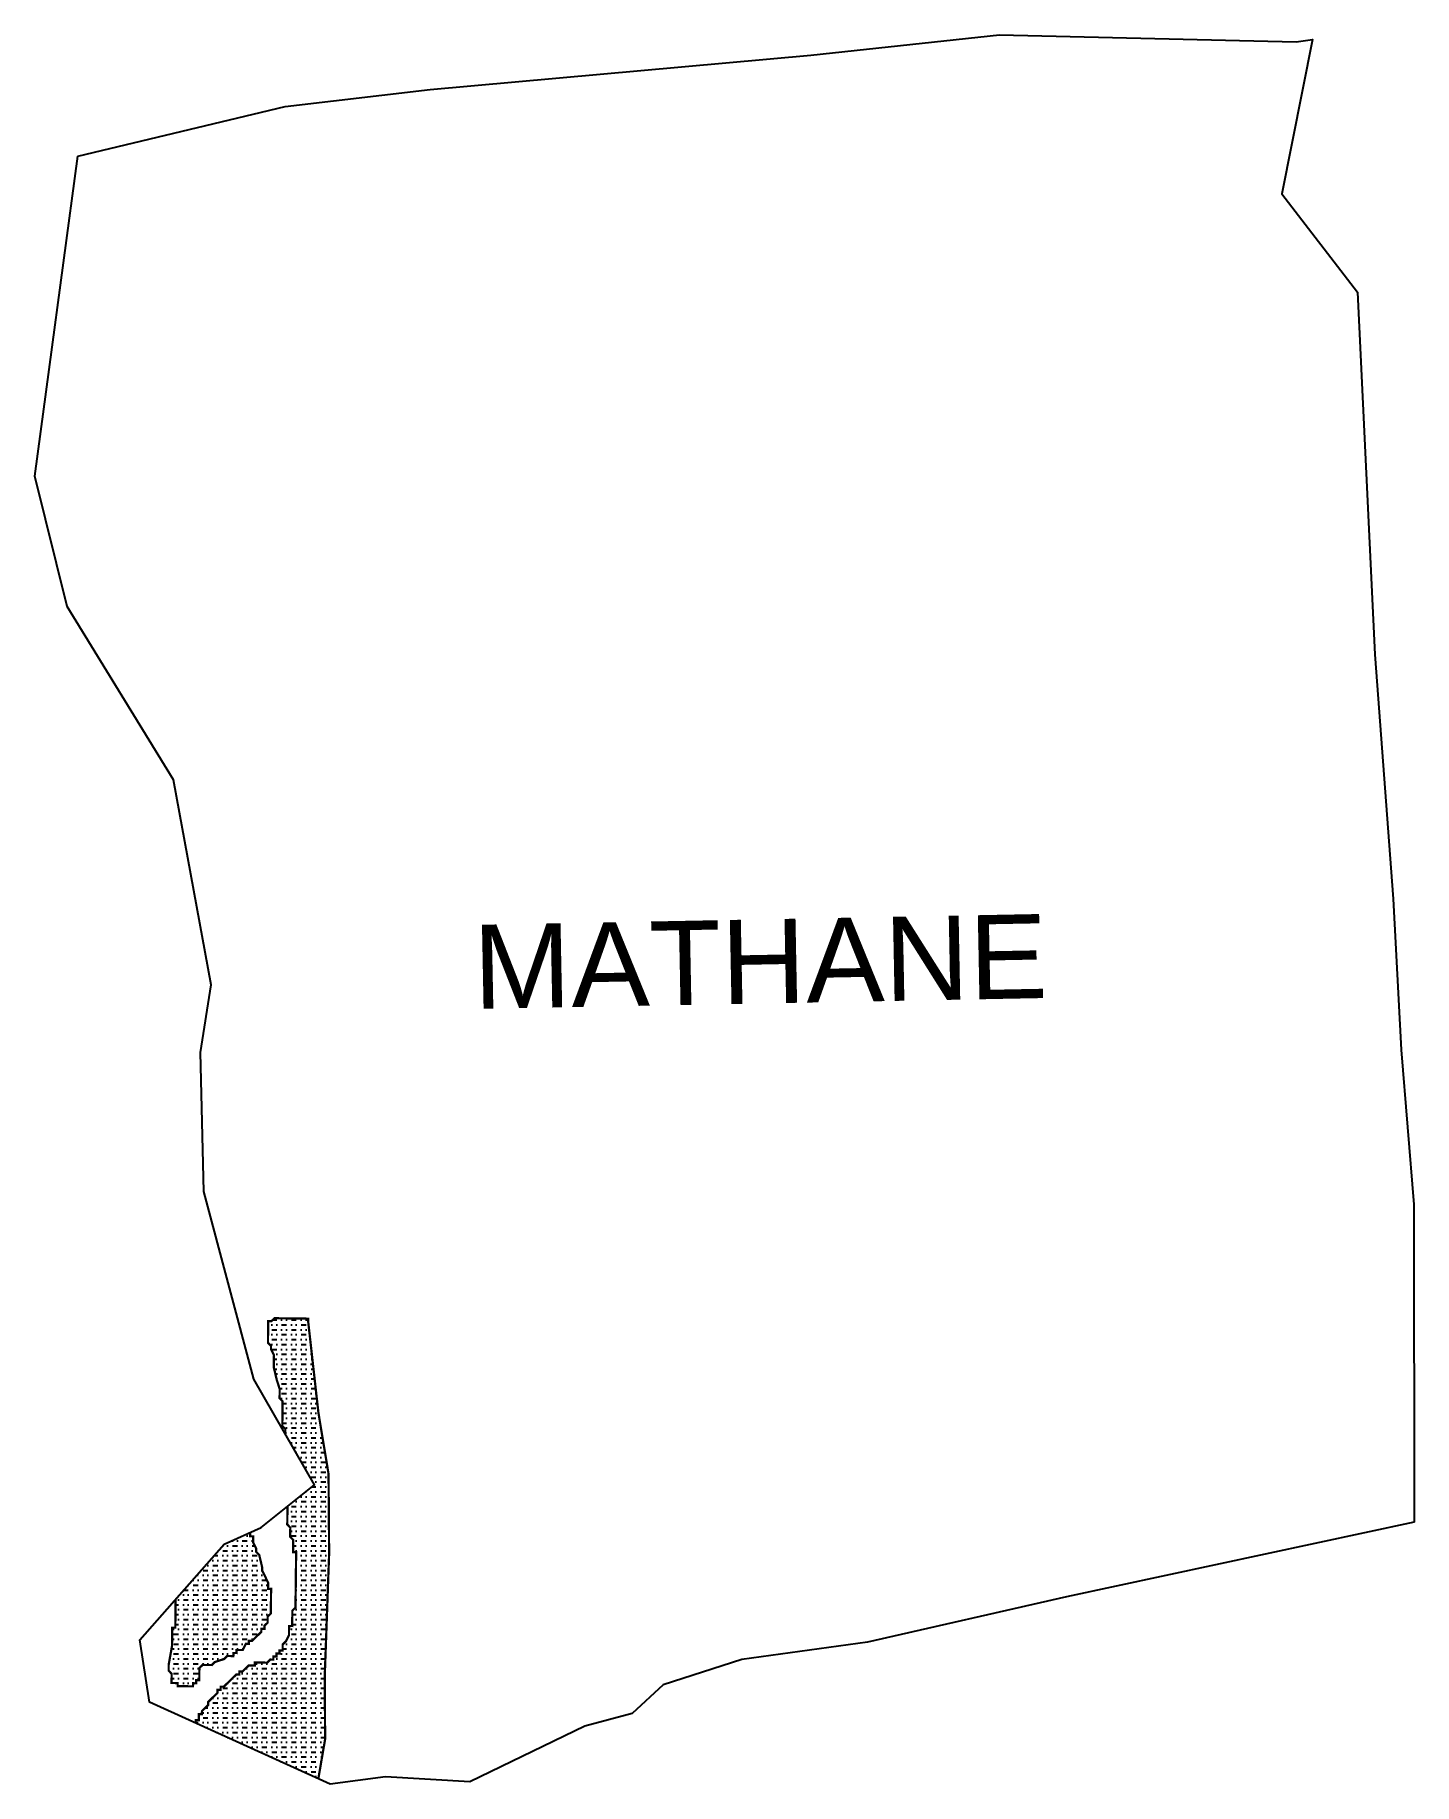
# Model space of a CAD drawing. Header units: metres. Extents: x 260857 to 262640, y 2162896 to 2165157.
import ezdxf

# ---------------------------------------------------------------- set-up
doc = ezdxf.new("R2010")
doc.units = ezdxf.units.M
for name, color, linetype in [('MUDFLATS', 40, 'Continuous'), ('village', 3, 'Continuous'), ('VILLAGE NAME', 250, 'Continuous')]:
    doc.layers.add(name, color=color, linetype=linetype)
doc.styles.get("Standard").update_dxf_attribs({"font": 'simplex.shx'})

msp = doc.modelspace()

# ---------------------------------------------------------------- hatches: boundary and pattern name
at = {"layer": 'MUDFLATS'}
h = msp.add_hatch(dxfattribs=at)
h.set_pattern_fill('MUDST', color=256)
h.set_pattern_definition([(0, (0, 0), (12.7, 6.35), [6.35, -6.35, 0, -6.35, 0, -6.35])])
h.paths.add_polyline_path([(261157.9687891006, 2163148.089503288), (261158.0173937976, 2163152.066095114), (261158.0659984648, 2163156.042686462), (261150.3084763587, 2163172.046247721), (261150.3570810556, 2163176.022839546), (261146.5755707622, 2163191.977802992), (261142.6481636167, 2163196.002992153), (261142.6967682838, 2163199.979583979), (261138.818048656, 2163207.98136425), (261138.8666533232, 2163211.957955837), (261138.9152580202, 2163215.934547424), (261134.9392461777, 2163215.983144999), (261134.9878508449, 2163219.959736824), (261135.0003034069, 2163220.978542753), (261101.1093965673, 2163205.842643203), (261038.5100296711, 2163134.829297122), (261038.2038779259, 2163109.781495571), (261038.1552732587, 2163105.804903746), (261038.1066685617, 2163101.828312397), (261038.0580638945, 2163097.851720572), (261034.0820520222, 2163097.900318146), (261033.8390285969, 2163078.017359257), (261033.7904238999, 2163074.040767908), (261029.5228668153, 2163050.229814053), (261029.4742621183, 2163046.253222466), (261029.4256574512, 2163042.27663064), (261033.3529817462, 2163038.251442194), (261033.3043770492, 2163034.274850607), (261033.255772382, 2163030.298258781), (261033.2071666718, 2163026.321584225), (261037.183178544, 2163026.27298665), (261041.1591075063, 2163026.22439003), (261041.1105028391, 2163022.247798204), (261045.0865146816, 2163022.19920063), (261049.0624437034, 2163022.150604248), (261053.0383727252, 2163022.102007627), (261057.0143845677, 2163022.053410053), (261060.9903135896, 2163022.004813433), (261061.0389182568, 2163025.981405258), (261065.0149300992, 2163025.932807684), (261065.0635358095, 2163029.909482241), (261069.0394648314, 2163029.86088562), (261069.0880695283, 2163033.837477446), (261069.1366741955, 2163037.814069033), (261069.1852788925, 2163041.790660858), (261069.2338835597, 2163045.767252684), (261073.2584172785, 2163049.69524765), (261077.2344290912, 2163049.646650076), (261081.2103581131, 2163049.598053455), (261085.1863699555, 2163049.549455881), (261089.2109036446, 2163053.477450848), (261101.1873781979, 2163057.308251858), (261105.2119947374, 2163061.236246109), (261109.1879237592, 2163061.187649488), (261113.1638527215, 2163061.139053106), (261113.2124574184, 2163065.115644693), (261117.1884692609, 2163065.067046881), (261117.2370739579, 2163069.043638706), (261121.2130029798, 2163068.995042324), (261125.1890148222, 2163068.946444511), (261129.2621532083, 2163076.851031303), (261133.2380822301, 2163076.802434683), (261133.2866868973, 2163080.779026508), (261137.2626987398, 2163080.730428934), (261145.3118489683, 2163088.58641839), (261149.3363826871, 2163092.514413357), (261149.3849873841, 2163096.491005182), (261153.3609163761, 2163096.442408562), (261153.4095210433, 2163100.419000387), (261157.4341375828, 2163104.346994162), (261157.48274225, 2163108.323585987), (261157.531346947, 2163112.300177813), (261161.555880636, 2163116.228172779), (261161.604485333, 2163120.204764605), (261161.65309003, 2163124.18135643), (261161.7016946971, 2163128.157948256), (261161.7502993941, 2163132.134539604), (261161.7989040613, 2163136.11113143), (261161.8475087583, 2163140.087723255), (261161.8961134255, 2163144.064314842), (261161.9447181225, 2163148.040906668)])
h.paths.add_polyline_path([(261193.8496080637, 2163155.605314255), (261193.8010033965, 2163151.628722906), (261193.5579799712, 2163131.745764017), (261193.5093752742, 2163127.769172668), (261193.460770607, 2163123.792580843), (261189.4362368882, 2163119.8645854), (261189.1932134628, 2163099.981626987), (261185.2172845006, 2163100.030223608), (261185.1686798334, 2163096.053631783), (261185.1200751364, 2163092.077039957), (261185.0714704692, 2163088.10044837), (261180.998249203, 2163080.195862293), (261176.9737155437, 2163076.267867088), (261176.9251108468, 2163072.29127574), (261176.8765061796, 2163068.314683914), (261172.9004943073, 2163068.363281488), (261172.8518896103, 2163064.386689663), (261168.8759606183, 2163064.435286283), (261168.8273559511, 2163060.458694696), (261164.8514269292, 2163060.507291317), (261164.8028222322, 2163056.530699492), (261160.8268103898, 2163056.579297066), (261156.8022766709, 2163052.651301861), (261152.8262648284, 2163052.699899435), (261144.8744068146, 2163052.797092676), (261140.8983949721, 2163052.84569025), (261140.8497903049, 2163048.869098663), (261136.8738612831, 2163048.917695284), (261132.8978494406, 2163048.966292858), (261128.8733157218, 2163045.038297892), (261124.8487820327, 2163041.110302448), (261120.8727701902, 2163041.158900261), (261120.8241654932, 2163037.182308435), (261116.8482364714, 2163037.230904818), (261112.8236199319, 2163033.302911043), (261100.7499350309, 2163021.518843412), (261096.7740060389, 2163021.567440033), (261096.7254013419, 2163017.590848446), (261092.7493894696, 2163017.63944602), (261092.7007848024, 2163013.662854433), (261088.6762511134, 2163009.734859228), (261084.6517174244, 2163005.806864262), (261080.6271008849, 2163001.87887001), (261080.5784961879, 2162997.902278185), (261072.5293459892, 2162990.046288967), (261072.480741322, 2162986.069697142), (261068.5048123002, 2162986.118293762), (261068.4562076032, 2162982.141702175), (261068.407602936, 2162978.165110588), (261064.4316739142, 2162978.213707209), (261064.3872231284, 2162974.576967503), (261223.0516923335, 2162902.642768044), (261231.8240775168, 2162953.826072931), (261231.2901088297, 2163034.034855843), (261236.9787451029, 2163193.402591944), (261236.2350898683, 2163296.607883453), (261223.1592157483, 2163375.572191238), (261209.9089599252, 2163493.4699018), (261209.9575646222, 2163497.446493387), (261205.9815527797, 2163497.495090961), (261202.0056237578, 2163497.543687344), (261198.0296119153, 2163497.592285156), (261194.0536828935, 2163497.640881538), (261190.0777539313, 2163497.689478159), (261186.101742059, 2163497.738075733), (261182.125813067, 2163497.786672354), (261178.1498011947, 2163497.835269928), (261174.1738722026, 2163497.883866549), (261170.1979431808, 2163497.932463169), (261166.2219313383, 2163497.981060743), (261162.1973976195, 2163494.053065777), (261158.221385777, 2163494.101663351), (261158.1727811098, 2163490.125071526), (261158.1241764128, 2163486.148479939), (261158.0755717456, 2163482.171888113), (261158.0269670486, 2163478.195296288), (261157.9297576845, 2163470.242112875), (261157.8811529875, 2163466.265521288), (261161.8085601628, 2163462.240332127), (261161.7599554658, 2163458.263740301), (261165.6386751235, 2163450.26196003), (261165.5900704563, 2163446.285368443), (261165.5414657593, 2163442.308776617), (261165.4928610623, 2163438.33218503), (261165.4442563951, 2163434.355593443), (261169.2258495092, 2163418.400628805), (261173.0559644699, 2163406.422257185), (261173.0073597729, 2163402.445665359), (261172.9587551057, 2163398.469073534), (261172.9101504087, 2163394.492481947), (261176.8374747336, 2163390.467293501), (261176.7888700366, 2163386.490701675), (261176.7402653694, 2163382.514110327), (261176.6916606724, 2163378.537518501), (261176.6430559754, 2163374.560926676), (261176.4972419441, 2163362.631151438), (261176.4486372471, 2163358.654559612), (261180.3760444522, 2163354.629370689), (261180.3274397552, 2163350.652778864), (261180.2996299982, 2163348.377524433), (261218.1528394233, 2163282.6653783), (261183.1292813485, 2163254.546233715), (261183.0882506371, 2163251.189306259), (261183.0396459401, 2163247.212714672), (261182.9910412729, 2163243.236122847), (261182.9424365759, 2163239.25953126), (261182.8938318789, 2163235.282939434), (261182.8452272117, 2163231.306347847), (261186.772634387, 2163227.281158447), (261186.7240297198, 2163223.304566622), (261186.6754250228, 2163219.327975035), (261186.6268203557, 2163215.351383209), (261190.5541446209, 2163211.326195002), (261190.5055399537, 2163207.349603415), (261190.4083305597, 2163199.396419764), (261190.3597258925, 2163195.419827938), (261194.3356549144, 2163195.371231556), (261194.2870502174, 2163191.394639969), (261194.2384455502, 2163187.418048143), (261194.1898408532, 2163183.441456318), (261194.141236186, 2163179.464864969), (261193.9468174279, 2163163.558497906), (261193.8982127607, 2163159.58190608)])

# ---------------------------------------------------------------- linework, layer by layer
at = {"layer": 'MUDFLATS', "color": 3, "flags": 128}
msp.add_lwpolyline([(260911.8324807731, 2165000.336649877), (261180.1157335312, 2165064.917960287)], dxfattribs=at)
at = {"layer": 'MUDFLATS', "const_width": 2.892, "elevation": 2.982}
for points in [[(261223.0516923335, 2162902.642768044), (261231.8240775168, 2162953.826072931), (261231.2901088297, 2163034.034855843), (261236.9787451029, 2163193.402591944), (261236.2350898683, 2163296.607883453), (261223.1592157483, 2163375.572191238), (261209.9089599252, 2163493.4699018), (261209.9575646222, 2163497.446493387), (261205.9815527797, 2163497.495090961), (261202.0056237578, 2163497.543687344), (261198.0296119153, 2163497.592285156), (261194.0536828935, 2163497.640881538), (261190.0777539313, 2163497.689478159), (261186.101742059, 2163497.738075733), (261182.125813067, 2163497.786672354), (261178.1498011947, 2163497.835269928), (261174.1738722026, 2163497.883866549), (261170.1979431808, 2163497.932463169), (261166.2219313383, 2163497.981060743), (261162.1973976195, 2163494.053065777), (261158.221385777, 2163494.101663351), (261158.1727811098, 2163490.125071526), (261158.1241764128, 2163486.148479939), (261158.0755717456, 2163482.171888113), (261158.0269670486, 2163478.195296288), (261157.9297576845, 2163470.242112875), (261157.8811529875, 2163466.265521288), (261161.8085601628, 2163462.240332127), (261161.7599554658, 2163458.263740301), (261165.6386751235, 2163450.26196003), (261165.5900704563, 2163446.285368443), (261165.5414657593, 2163442.308776617), (261165.4928610623, 2163438.33218503), (261165.4442563951, 2163434.355593443), (261169.2258495092, 2163418.400628805), (261173.0559644699, 2163406.422257185), (261173.0073597729, 2163402.445665359), (261172.9587551057, 2163398.469073534), (261172.9101504087, 2163394.492481947), (261176.8374747336, 2163390.467293501), (261176.7888700366, 2163386.490701675), (261176.7402653694, 2163382.514110327), (261176.6916606724, 2163378.537518501), (261176.6430559754, 2163374.560926676), (261176.4972419441, 2163362.631151438), (261176.4486372471, 2163358.654559612), (261180.3760444522, 2163354.629370689), (261180.3274397552, 2163350.652778864), (261180.2996299982, 2163348.377524433)], [(261183.1292813485, 2163254.546233715), (261183.0882506371, 2163251.189306259), (261183.0396459401, 2163247.212714672), (261182.9910412729, 2163243.236122847), (261182.9424365759, 2163239.25953126), (261182.8938318789, 2163235.282939434), (261182.8452272117, 2163231.306347847), (261186.772634387, 2163227.281158447), (261186.7240297198, 2163223.304566622), (261186.6754250228, 2163219.327975035), (261186.6268203557, 2163215.351383209), (261190.5541446209, 2163211.326195002), (261190.5055399537, 2163207.349603415), (261190.4083305597, 2163199.396419764), (261190.3597258925, 2163195.419827938), (261194.3356549144, 2163195.371231556), (261194.2870502174, 2163191.394639969), (261194.2384455502, 2163187.418048143), (261194.1898408532, 2163183.441456318), (261194.141236186, 2163179.464864969), (261193.9468174279, 2163163.558497906), (261193.8982127607, 2163159.58190608), (261193.8496080637, 2163155.605314255), (261193.8010033965, 2163151.628722906), (261193.5579799712, 2163131.745764017), (261193.5093752742, 2163127.769172668), (261193.460770607, 2163123.792580843), (261189.4362368882, 2163119.8645854), (261189.1932134628, 2163099.981626987), (261185.2172845006, 2163100.030223608), (261185.1686798334, 2163096.053631783), (261185.1200751364, 2163092.077039957), (261185.0714704692, 2163088.10044837), (261180.998249203, 2163080.195862293), (261176.9737155437, 2163076.267867088), (261176.9251108468, 2163072.29127574), (261176.8765061796, 2163068.314683914), (261172.9004943073, 2163068.363281488), (261172.8518896103, 2163064.386689663), (261168.8759606183, 2163064.435286283), (261168.8273559511, 2163060.458694696), (261164.8514269292, 2163060.507291317), (261164.8028222322, 2163056.530699492), (261160.8268103898, 2163056.579297066), (261156.8022766709, 2163052.651301861), (261152.8262648284, 2163052.699899435), (261144.8744068146, 2163052.797092676), (261140.8983949721, 2163052.84569025), (261140.8497903049, 2163048.869098663), (261136.8738612831, 2163048.917695284), (261132.8978494406, 2163048.966292858), (261128.8733157218, 2163045.038297892), (261124.8487820327, 2163041.110302448), (261120.8727701902, 2163041.158900261), (261120.8241654932, 2163037.182308435), (261116.8482364714, 2163037.230904818), (261112.8236199319, 2163033.302911043), (261100.7499350309, 2163021.518843412), (261096.7740060389, 2163021.567440033), (261096.7254013419, 2163017.590848446), (261092.7493894696, 2163017.63944602), (261092.7007848024, 2163013.662854433), (261088.6762511134, 2163009.734859228), (261084.6517174244, 2163005.806864262), (261080.6271008849, 2163001.87887001), (261080.5784961879, 2162997.902278185), (261072.5293459892, 2162990.046288967), (261072.480741322, 2162986.069697142), (261068.5048123002, 2162986.118293762), (261068.4562076032, 2162982.141702175), (261068.407602936, 2162978.165110588), (261064.4316739142, 2162978.213707209), (261064.3830692172, 2162974.237115383)], [(261038.5100296711, 2163134.829297122), (261038.2038779259, 2163109.781495571), (261038.1552732587, 2163105.804903746), (261038.1066685617, 2163101.828312397), (261038.0580638945, 2163097.851720572), (261034.0820520222, 2163097.900318146), (261033.8390285969, 2163078.017359257), (261033.7904238999, 2163074.040767908), (261029.5228668153, 2163050.229814053), (261029.4742621183, 2163046.253222466), (261029.4256574512, 2163042.27663064), (261033.3529817462, 2163038.251442194), (261033.3043770492, 2163034.274850607), (261033.255772382, 2163030.298258781), (261033.2071666718, 2163026.321584225), (261037.183178544, 2163026.27298665), (261041.1591075063, 2163026.22439003), (261041.1105028391, 2163022.247798204), (261045.0865146816, 2163022.19920063), (261049.0624437034, 2163022.150604248), (261053.0383727252, 2163022.102007627), (261057.0143845677, 2163022.053410053), (261060.9903135896, 2163022.004813433), (261061.0389182568, 2163025.981405258), (261065.0149300992, 2163025.932807684), (261065.0635358095, 2163029.909482241), (261069.0394648314, 2163029.86088562), (261069.0880695283, 2163033.837477446), (261069.1366741955, 2163037.814069033), (261069.1852788925, 2163041.790660858), (261069.2338835597, 2163045.767252684), (261073.2584172785, 2163049.69524765), (261077.2344290912, 2163049.646650076), (261081.2103581131, 2163049.598053455), (261085.1863699555, 2163049.549455881), (261089.2109036446, 2163053.477450848), (261101.1873781979, 2163057.308251858), (261105.2119947374, 2163061.236246109), (261109.1879237592, 2163061.187649488), (261113.1638527215, 2163061.139053106), (261113.2124574184, 2163065.115644693), (261117.1884692609, 2163065.067046881), (261117.2370739579, 2163069.043638706), (261121.2130029798, 2163068.995042324), (261125.1890148222, 2163068.946444511), (261129.2621532083, 2163076.851031303), (261133.2380822301, 2163076.802434683), (261133.2866868973, 2163080.779026508), (261137.2626987398, 2163080.730428934), (261145.3118489683, 2163088.58641839), (261149.3363826871, 2163092.514413357), (261149.3849873841, 2163096.491005182), (261153.3609163761, 2163096.442408562), (261153.4095210433, 2163100.419000387), (261157.4341375828, 2163104.346994162), (261157.48274225, 2163108.323585987), (261157.531346947, 2163112.300177813), (261161.555880636, 2163116.228172779), (261161.604485333, 2163120.204764605), (261161.65309003, 2163124.18135643), (261161.7016946971, 2163128.157948256), (261161.7502993941, 2163132.134539604), (261161.7989040613, 2163136.11113143), (261161.8475087583, 2163140.087723255), (261161.8961134255, 2163144.064314842), (261161.9447181225, 2163148.040906668), (261157.9687891006, 2163148.089503288), (261158.0173937976, 2163152.066095114), (261158.0659984648, 2163156.042686462), (261150.3084763587, 2163172.046247721), (261150.3570810556, 2163176.022839546), (261146.5755707622, 2163191.977802992), (261142.6481636167, 2163196.002992153), (261142.6967682838, 2163199.979583979), (261138.818048656, 2163207.98136425), (261138.8666533232, 2163211.957955837), (261138.9152580202, 2163215.934547424), (261134.9392461777, 2163215.983144999), (261134.9878508449, 2163219.959736824), (261135.0003034069, 2163220.978542753)]]:
    msp.add_lwpolyline(points, dxfattribs=at)
at = {"layer": 'village', "color": 3, "true_color": 0x00ff00}
for points in [[(261180.1157335312, 2165064.917960287, 0), (261367.6767003516, 2165086.832468219, 0), (261860.1113573412, 2165131.077983642, 0), (262103.7563088437, 2165157.216544616, 0), (262487.4402304861, 2165148.265465665, 0), (262508.8406799958, 2165151.301490839, 0), (262468.8482005915, 2164951.969965769, 0), (262566.8777231849, 2164824.856586201, 0), (262589.216503988, 2164356.0349768, 0), (262612.913381102, 2164040.051170156, 0), (262623.5093581538, 2163844.966011107, 0), (262639.7009629867, 2163644.834435211, 0), (262639.9846948038, 2163234.083678862, 0)], [(262639.9846948038, 2163234.083678862, 0), (262190.6876855345, 2163137.90635067, 0), (261933.1267711585, 2163079.29761455, 0), (261770.6913555218, 2163056.774723039, 0), (261669.1686592875, 2163023.799084683, 0), (261628.8099860037, 2162986.728365755, 0), (261567.8742541404, 2162970.373879998, 0), (261418.8672165064, 2162898.463260852, 0), (261309.8857905873, 2162904.93435968, 0), (261238.3332524745, 2162895.714520019, 0), (261004.6277339967, 2163001.670311289, 0), (260991.9965837804, 2163082.063980246, 0), (261101.1093965673, 2163205.842643203, 0), (261149.2409126712, 2163227.338491526, 0), (261218.1528394233, 2163282.6653783, 0), (261139.511323829, 2163419.184919003, 0), (261074.8379015538, 2163661.626123474, 0), (261070.7662658891, 2163841.676511686, 0), (261084.5021111143, 2163929.020401646, 0), (261035.7277971222, 2164194.29949028, 0), (260898.1914158528, 2164418.434509804, 0), (260856.581921323, 2164586.635549909, 0), (260911.8324807731, 2165000.336649877, 0)]]:
    msp.add_polyline3d(points, dxfattribs=at)

# ---------------------------------------------------------------- texts
at = {"layer": 'VILLAGE NAME', "insert": (261422.1932257745, 2164006.511782741), "char_height": 108.7483136041808, "attachment_point": 1, "rotation": 1.1028329887230697}
msp.add_mtext_dynamic_manual_height_columns('{\\fArial|b0|i0|c0|p34;MATHANE}', width=726.9294945531301, gutter_width=543.7415680209039, heights=[0], dxfattribs=at)

doc.saveas('drawing.dxf')
